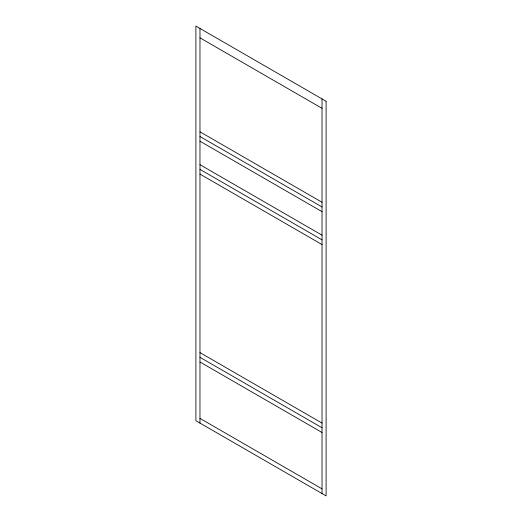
<?xml version="1.0" encoding="UTF-8"?>
<svg xmlns="http://www.w3.org/2000/svg" width="522" height="522" viewBox="0 0 522 522"><rect width="100%" height="100%" fill="white"/><g stroke="black" fill="none" stroke-linecap="round" stroke-linejoin="round"><path stroke-width="0.78" d="M199.972 37.845L322.028 108.315M199.972 131.805L322.028 202.275M199.972 136.503L322.028 206.973M199.972 141.201L322.028 211.671M199.972 164.691L322.028 235.161M199.972 169.389L322.028 239.859M199.972 174.087L322.028 244.557M199.972 352.611L322.028 423.081M199.972 357.309L322.028 427.779M199.972 362.007L322.028 432.477M199.972 418.383L322.028 488.853M322.028 98.919L322.028 493.551M199.972 28.449L199.972 423.081M326.1 101.268L195.9 26.1L195.9 420.732L326.1 495.9L326.1 101.268"/></g></svg>
